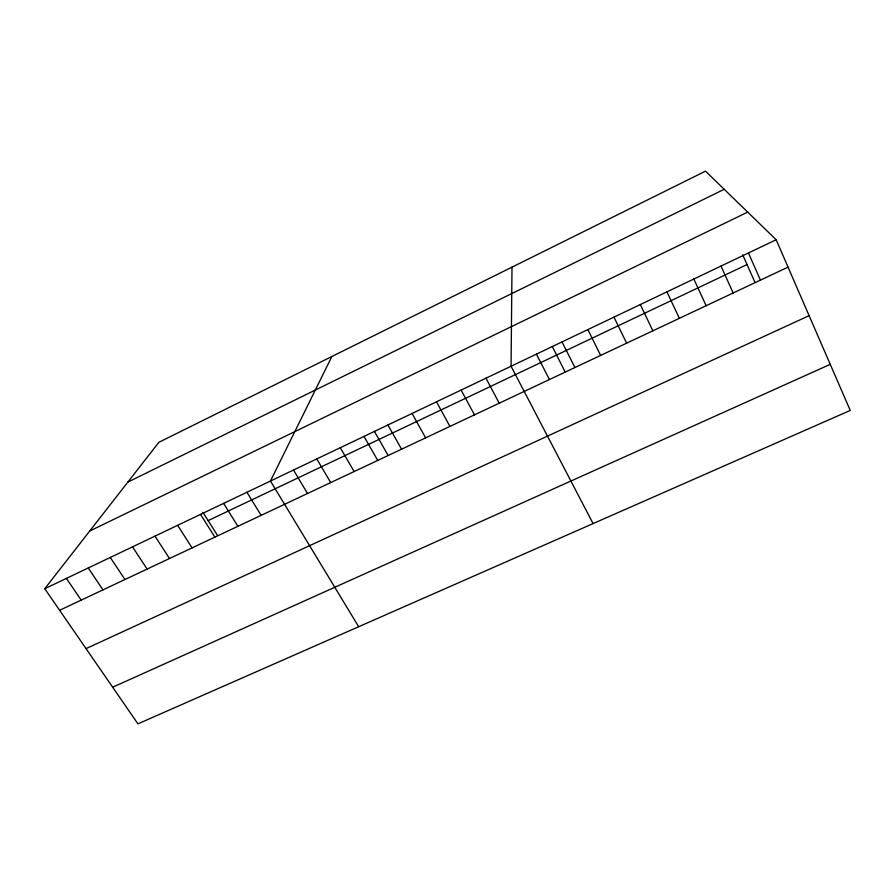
<?xml version="1.0" encoding="UTF-8"?>
<svg xmlns="http://www.w3.org/2000/svg" width="895" height="895" viewBox="0 0 895 895"><rect width="100%" height="100%" fill="white"/><g stroke="black" fill="none" stroke-linecap="round" stroke-linejoin="round"><path stroke-width="1.34" d="M511.996 267.146L511.067 366.234L593.072 523.586M331.855 356.501L270.458 481.029L358.66 626.724M44.75 588.72L158.84 442.331L705.517 171.146L776.155 239.748L850.25 410.425L137.931 723.854L44.75 588.72L776.155 239.748M127.851 482.092L724.189 189.292M89.713 531.026L747.694 212.115M208.143 520.61L747.056 264.562M59.618 610.289L788.036 267.135M86.043 648.618L809.102 315.655M112.669 687.215L830.247 364.354M66.398 578.394L81.199 600.131M88.236 567.967L102.97 589.872M110.286 557.451L124.942 579.512M132.527 546.834L147.116 569.075M154.98 536.127L169.502 558.525M177.646 525.309L192.078 547.885M202.941 512.354L217.44 535.367M200.525 514.401L214.878 537.145M223.616 503.382L237.891 526.305M246.93 492.261L261.116 515.363M293.515 470.032L307.533 493.503M316.785 458.922L330.714 482.584M340.279 447.713L354.118 471.553M363.985 436.402L377.735 460.433M374.378 431.312L387.871 455.052M387.927 424.991L401.564 449.2M412.08 413.456L425.628 437.868M436.48 401.821L449.928 426.423M461.104 390.075L474.451 414.866M485.963 378.205L499.209 403.209M536.418 354.14L549.44 379.536M552.226 346.454L564.98 371.604M562.015 341.924L574.914 367.532M587.858 329.595L600.646 355.416M613.959 317.143L626.634 343.177M640.317 304.557L652.869 330.814M666.943 291.859L679.372 318.329M693.838 279.027L706.133 305.721M721.001 266.072L733.162 292.989M748.433 252.972L760.459 280.124M742.716 254.818L754.865 282.126"/></g></svg>
